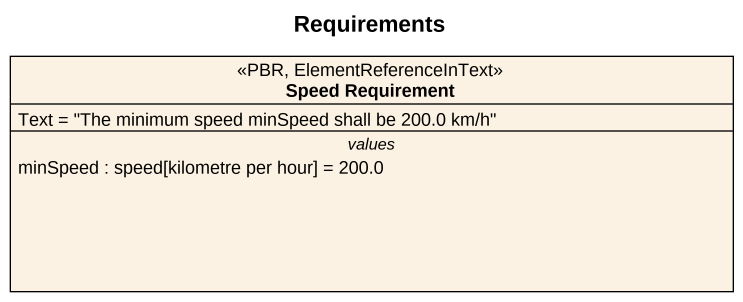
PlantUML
@startuml
title Requirements
hide circle
hide empty members
class "Speed Requirement" as Speed_Requirement <<PBR, ElementReferenceInText>> {
  Text = "The minimum speed minSpeed shall be 200.0 km/h"
  -- values --
  minSpeed : speed[kilometre per hour] = 200.0
}
@enduml
